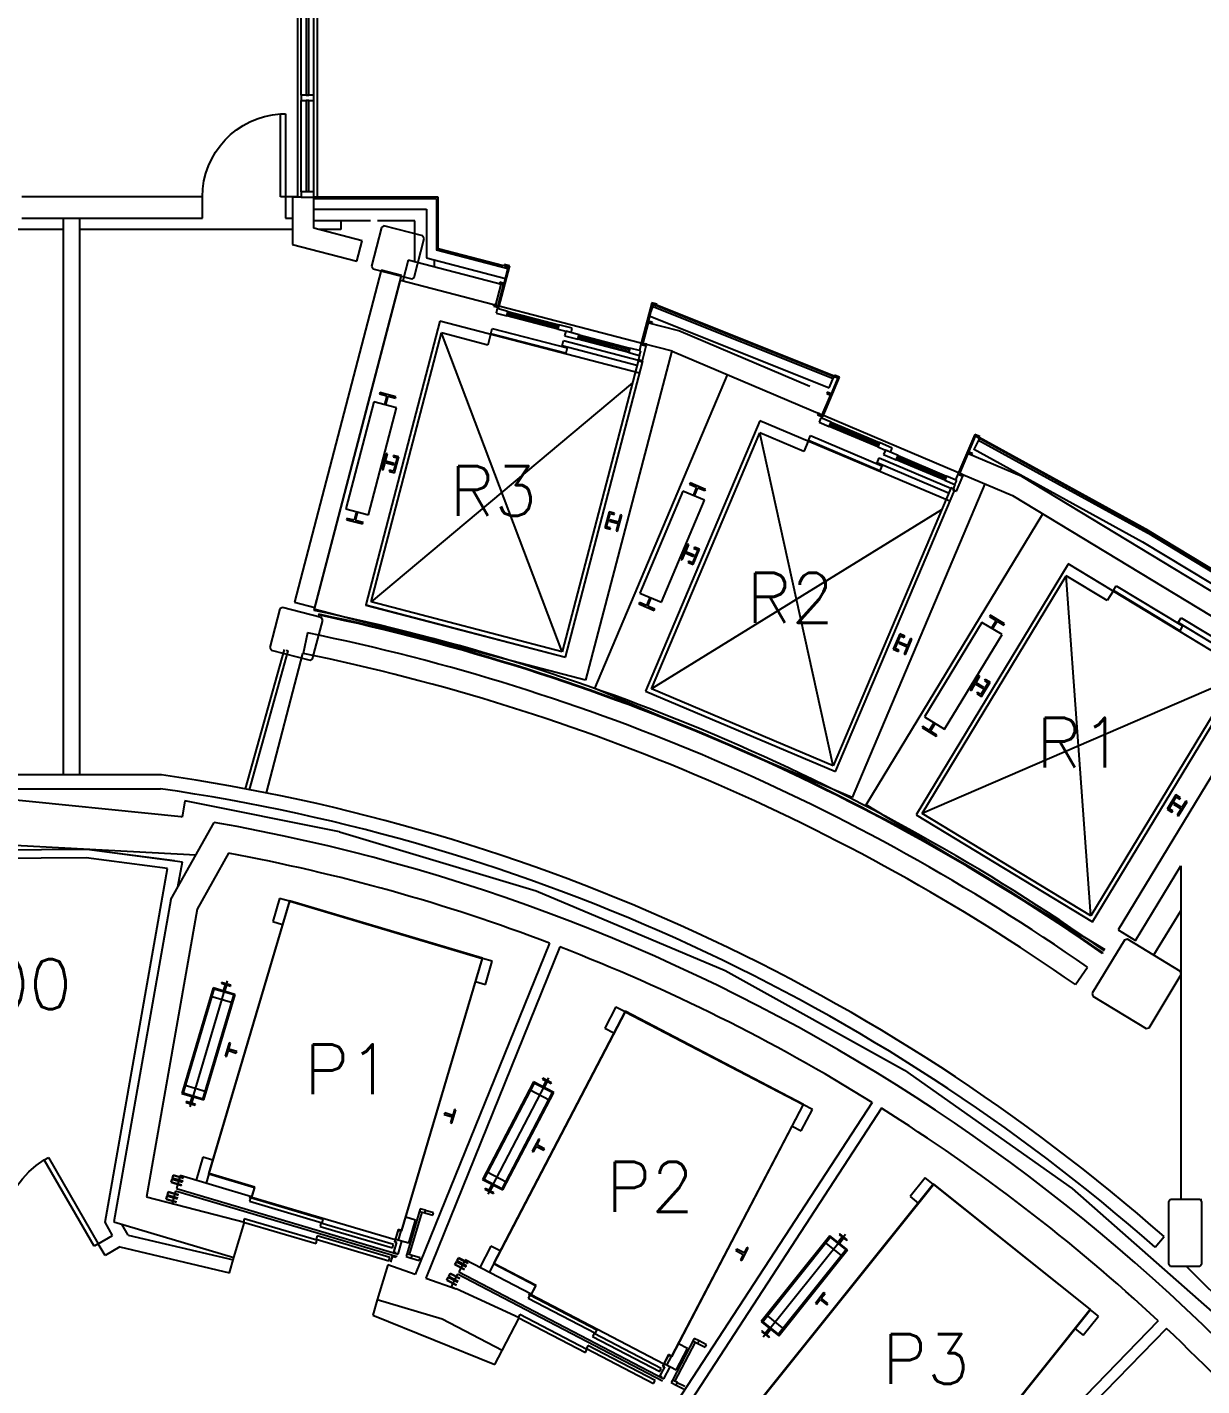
# Model space of a CAD drawing. Extents: x -2225 to 2382, y 4758 to 10467.
# Drawn here: x 787.1 to 1211.4, y 7115.1 to 7606 of the extents above; entities that cross this region are included whole.
import ezdxf

# ---------------------------------------------------------------- set-up
doc = ezdxf.new("R2010")
doc.units = 0
doc.header["$LTSCALE"] = 48
doc.header["$MEASUREMENT"] = 0
doc.layers.get('0').update_dxf_attribs({"linetype": 'CONTINUOUS'})
for name, color, linetype in [('ARDOOR', 7, 'CONTINUOUS'), ('ARROOMNO', 4, 'CONTINUOUS'), ('ARWALL', 7, 'CONTINUOUS'), ('COL', 14, 'CONTINUOUS'), ('EXDOOR', 8, 'CONTINUOUS'), ('EXWALL', 8, 'CONTINUOUS'), ('EXWINDOW', 8, 'CONTINUOUS')]:
    doc.layers.add(name, color=color, linetype=linetype)
doc.styles.add('ROMANS', font='romans.shx', dxfattribs={"height": 18})

# ---------------------------------------------------------------- blocks, each defined once
blk = doc.blocks.new('3-00-DR')
at = {"color": 0}
for p, q in [((0, 36), (0, 0)), ((1.75, 36), (0, 36)), ((1.75, 0), (1.75, 36)), ((0, 0), (1.75, 0))]:
    blk.add_line(p, q, dxfattribs=at)
blk.add_arc((-0.08, -0.03), 36.08, 0.049, 87.097, dxfattribs=at)
blk = doc.blocks.new('2-06-DR')
at = {"color": 0}
for p, q in [((0, 30), (0, 0)), ((1.75, 30), (0, 30)), ((1.75, 0), (1.75, 30)), ((0, 0), (1.75, 0))]:
    blk.add_line(p, q, dxfattribs=at)
blk.add_arc((-0.09, -0.04), 30.09, 0.0709, 86.4875, dxfattribs=at)

msp = doc.modelspace()

# ---------------------------------------------------------------- linework, layer by layer
at = {"layer": 'ARWALL'}
for p, q in [((685.49, 7307.82), (808.58, 7309.03)), ((808.39, 7305.9), (685.49, 7304.7)), ((837.78, 7302.01), (808.39, 7305.9)), ((808.58, 7309.03), (843.16, 7304.45)), ((815.23, 7174.14), (837.78, 7302.01)), ((841.55, 7295.36), (843.16, 7304.45)), ((817.96, 7169.41), (815.23, 7174.14)), ((823.52, 7169.54), (821.26, 7173.44)), ((812.77, 7166.41), (817.96, 7169.41)), ((823.52, 7169.54), (861.62, 7160.6)), ((815.2, 7162.19), (812.77, 7166.41)), ((820.49, 7165.24), (815.2, 7162.19)), ((820.49, 7165.24), (860.13, 7155.93)), ((860.13, 7155.93), (861.76, 7161.44)), ((913.54, 7146.1), (911.9, 7140.59)), ((911.9, 7140.59), (955.97, 7122.74)), ((955.97, 7122.74), (958.63, 7127.84))]:
    msp.add_line(p, q, dxfattribs=at)
at = {"layer": 'COL', "ltscale": 0.01}
for p, q in [((915.06, 7533.66), (911.41, 7519.63)), ((915.97, 7534.2), (915.06, 7533.66)), ((930, 7530.55), (915.97, 7534.2)), ((926.89, 7515.6), (930.54, 7529.64)), ((930.54, 7529.64), (930, 7530.55)), ((911.41, 7519.63), (911.95, 7518.71)), ((911.95, 7518.71), (925.98, 7515.07)), ((925.98, 7515.07), (926.89, 7515.6)), ((878.37, 7395.82), (874.71, 7381.79)), ((879.29, 7396.36), (878.37, 7395.82)), ((893.32, 7392.7), (879.29, 7396.36)), ((890.19, 7377.75), (893.85, 7391.78)), ((893.85, 7391.78), (893.32, 7392.7)), ((874.71, 7381.79), (875.25, 7380.88)), ((875.25, 7380.88), (889.28, 7377.22)), ((889.28, 7377.22), (890.19, 7377.75)), ((1183.46, 7276.15), (1171.79, 7256.91)), ((1184.49, 7276.4), (1183.46, 7276.15)), ((1203.73, 7264.73), (1184.49, 7276.4)), ((1192.31, 7244.46), (1203.98, 7263.7)), ((1203.98, 7263.7), (1203.73, 7264.73)), ((1171.79, 7256.91), (1172.04, 7255.88)), ((1172.04, 7255.88), (1191.28, 7244.21)), ((1191.28, 7244.21), (1192.31, 7244.46)), ((1200.13, 7182.35), (1199.38, 7181.6)), ((1199.38, 7181.6), (1199.38, 7159.1)), ((1210.63, 7182.35), (1200.13, 7182.35)), ((1211.38, 7181.6), (1210.63, 7182.35)), ((1211.38, 7159.1), (1211.38, 7181.6)), ((1199.38, 7159.1), (1200.13, 7158.35)), ((1200.13, 7158.35), (1210.63, 7158.35)), ((1210.63, 7158.35), (1211.38, 7159.1))]:
    msp.add_line(p, q, dxfattribs=at)
at = {"layer": 'EXDOOR', "ltscale": 0.01}
for p, q in [((957.51, 7504.71), (961.45, 7519.79)), ((960.84, 7519.44), (959.11, 7512.81)), ((959.51, 7520.3), (959.36, 7519.7)), ((959.36, 7519.7), (959.84, 7519.57)), ((961.45, 7519.79), (959.51, 7520.3)), ((959.84, 7519.57), (959.87, 7519.69)), ((959.87, 7519.69), (960.84, 7519.44)), ((957.81, 7513.8), (957.69, 7513.31)), ((957.69, 7513.31), (959.14, 7512.93)), ((959.27, 7513.42), (957.81, 7513.8)), ((955.7, 7505.69), (955.57, 7505.21)), ((955.57, 7505.21), (957.51, 7504.71)), ((955.73, 7505.81), (955.7, 7505.69)), ((956.21, 7505.69), (955.73, 7505.81)), ((956.18, 7505.57), (956.21, 7505.69)), ((957.15, 7505.32), (956.18, 7505.57)), ((956.88, 7504.29), (956.46, 7502.67)), ((956.46, 7502.67), (960.33, 7501.66)), ((960.75, 7503.28), (956.88, 7504.29)), ((957.18, 7505.44), (957.15, 7505.32)), ((960.33, 7501.66), (960.75, 7503.28)), ((978.72, 7496.86), (960.33, 7501.66)), ((960.57, 7502.59), (960.45, 7502.11)), ((960.45, 7502.11), (978.83, 7497.31)), ((978.96, 7497.79), (960.57, 7502.59)), ((960.75, 7503.28), (979.14, 7498.48)), ((1012.73, 7506.4), (1008.79, 7491.31)), ((1011.35, 7499.16), (1013.08, 7505.79)), ((1014.66, 7505.89), (1012.73, 7506.4)), ((1013.08, 7505.79), (1014.05, 7505.54)), ((1014.05, 7505.54), (1014.02, 7505.41)), ((1014.02, 7505.41), (1014.5, 7505.29)), ((1014.5, 7505.29), (1014.66, 7505.89)), ((979.14, 7498.48), (978.72, 7496.86)), ((978.72, 7496.86), (981.61, 7496.1)), ((978.83, 7497.31), (978.96, 7497.79)), ((983.96, 7497.22), (979.14, 7498.48)), ((983.53, 7495.6), (983.96, 7497.22)), ((1011.39, 7499.28), (1012.84, 7498.91)), ((1012.96, 7499.39), (1011.51, 7499.77)), ((1012.84, 7498.91), (1012.96, 7499.39)), ((981.61, 7496.1), (981.19, 7494.48)), ((981.19, 7494.48), (986.03, 7493.22)), ((986.45, 7494.84), (981.61, 7496.1)), ((986.03, 7493.22), (986.45, 7494.84)), ((1004.41, 7488.42), (986.03, 7493.22)), ((986.27, 7494.15), (986.15, 7493.67)), ((986.15, 7493.67), (1004.53, 7488.86)), ((1004.66, 7489.35), (986.27, 7494.15)), ((986.45, 7494.84), (1004.83, 7490.04)), ((1009.4, 7491.67), (1009.43, 7491.79)), ((1004.83, 7490.04), (1004.41, 7488.42)), ((1004.41, 7488.42), (1008.28, 7487.41)), ((1004.53, 7488.86), (1004.66, 7489.35)), ((1008.71, 7489.03), (1004.83, 7490.04)), ((1008.28, 7487.41), (1007.78, 7485.47)), ((1008.79, 7491.31), (1008.22, 7489.15)), ((1008.28, 7487.41), (1008.71, 7489.03)), ((1008.79, 7491.31), (1010.72, 7490.8)), ((1009.23, 7485.09), (1010.72, 7490.8)), ((1010.36, 7491.41), (1009.4, 7491.67)), ((1010.39, 7491.53), (1010.36, 7491.41)), ((1010.88, 7491.41), (1010.39, 7491.53)), ((1010.85, 7491.29), (1010.72, 7490.8)), ((1010.85, 7491.29), (1010.88, 7491.41)), ((1007.78, 7485.47), (1009.23, 7485.09)), ((867.75, 7182.97), (867.4, 7181.77)), ((865.52, 7175.45), (865.17, 7174.25))]:
    msp.add_line(p, q, dxfattribs=at)
at = {"layer": 'EXDOOR'}
for p, q in [((1074.46, 7465.15), (1080.54, 7479.52)), ((1079.88, 7479.25), (1077.21, 7472.95)), ((1078.7, 7480.3), (1078.45, 7479.72)), ((1078.45, 7479.71), (1078.48, 7479.78)), ((1078.45, 7479.72), (1078.91, 7479.52)), ((1078.56, 7480), (1078.48, 7479.78)), ((1080.54, 7479.52), (1078.7, 7480.3)), ((1078.91, 7479.52), (1078.96, 7479.64)), ((1078.96, 7479.64), (1079.88, 7479.25)), ((1074.24, 7465.92), (1077.21, 7472.95)), ((1076.08, 7474.11), (1075.88, 7473.64)), ((1075.88, 7473.64), (1077.26, 7473.06)), ((1077.46, 7473.52), (1076.08, 7474.11)), ((1072.81, 7466.39), (1072.62, 7465.93)), ((1072.62, 7465.93), (1074.46, 7465.15)), ((1072.86, 7466.51), (1072.81, 7466.39)), ((1073.32, 7466.31), (1072.86, 7466.51)), ((1073.78, 7464.84), (1073.13, 7463.29)), ((1073.13, 7463.29), (1076.81, 7461.74)), ((1073.27, 7466.2), (1073.32, 7466.31)), ((1074.19, 7465.81), (1073.27, 7466.2)), ((1077.47, 7463.28), (1073.78, 7464.84)), ((1074.24, 7465.92), (1074.19, 7465.81)), ((1076.81, 7461.74), (1077.47, 7463.28)), ((1077.19, 7462.62), (1076.99, 7462.16)), ((1094.69, 7455.21), (1077.19, 7462.62)), ((1077.47, 7463.28), (1094.97, 7455.87)), ((1094.31, 7454.33), (1076.81, 7461.74)), ((1076.99, 7462.16), (1094.49, 7454.75)), ((1129.35, 7458.86), (1123.27, 7444.5)), ((1123.92, 7444.76), (1129.61, 7458.2)), ((1131.19, 7458.08), (1129.35, 7458.86)), ((1129.61, 7458.2), (1130.53, 7457.81)), ((1130.53, 7457.81), (1130.48, 7457.7)), ((1130.48, 7457.7), (1130.94, 7457.5)), ((1130.94, 7457.5), (1131.19, 7458.08)), ((1131.06, 7457.52), (1131.03, 7457.46)), ((1131.06, 7457.52), (1131.18, 7457.73)), ((1094.97, 7455.87), (1094.31, 7454.33)), ((1094.31, 7454.33), (1097.07, 7453.16)), ((1094.49, 7454.75), (1094.69, 7455.21)), ((1099.55, 7453.93), (1094.97, 7455.87)), ((1097.07, 7453.16), (1096.42, 7451.62)), ((1101.68, 7451.21), (1097.07, 7453.16)), ((1098.9, 7452.39), (1099.55, 7453.93)), ((1128.57, 7451.89), (1127.19, 7452.47)), ((1096.42, 7451.62), (1101.03, 7449.67)), ((1101.03, 7449.67), (1101.68, 7451.21)), ((1118.52, 7442.27), (1101.03, 7449.67)), ((1101.4, 7450.56), (1101.21, 7450.1)), ((1101.21, 7450.1), (1118.7, 7442.69)), ((1118.9, 7443.15), (1101.4, 7450.56)), ((1101.68, 7451.21), (1119.17, 7443.81)), ((1126.99, 7452.01), (1128.37, 7451.43)), ((1128.37, 7451.43), (1128.57, 7451.89)), ((1119.17, 7443.81), (1118.52, 7442.27)), ((1118.7, 7442.69), (1118.9, 7443.15)), ((1122.86, 7442.25), (1119.17, 7443.81)), ((1123.27, 7444.5), (1122.4, 7442.44)), ((1122.81, 7438.28), (1125.11, 7443.72)), ((1123.27, 7444.5), (1125.11, 7443.72)), ((1124.84, 7444.37), (1123.92, 7444.76)), ((1123.97, 7444.87), (1124.89, 7444.48)), ((1124.89, 7444.48), (1124.84, 7444.37)), ((1125.35, 7444.29), (1124.89, 7444.48)), ((1125.3, 7444.18), (1125.11, 7443.72)), ((1125.3, 7444.18), (1125.35, 7444.29)), ((1118.52, 7442.27), (1122.21, 7440.71)), ((1122.21, 7440.71), (1121.43, 7438.86)), ((1121.43, 7438.86), (1122.81, 7438.28)), ((1122.21, 7440.71), (1122.86, 7442.25)), ((894, 7175.19), (867.75, 7182.97)), ((867.4, 7181.77), (893.64, 7173.99)), ((865.17, 7174.25), (891.41, 7166.47)), ((891.77, 7167.67), (865.52, 7175.45)), ((893.21, 7173.86), (892.86, 7172.66)), ((892.86, 7172.66), (919.1, 7164.88)), ((919.46, 7166.08), (893.21, 7173.86)), ((893.64, 7173.99), (894, 7175.19)), ((891.84, 7169.22), (891.48, 7168.02)), ((891.48, 7168.02), (917.73, 7160.24)), ((918.08, 7161.44), (891.84, 7169.22)), ((891.41, 7166.47), (891.77, 7167.67)), ((917.73, 7160.24), (918.08, 7161.44)), ((968.64, 7147.81), (968.07, 7146.71)), ((968.07, 7146.71), (992.33, 7134.03)), ((992.91, 7135.14), (968.64, 7147.81)), ((965.02, 7140.86), (964.44, 7139.76)), ((964.44, 7139.76), (988.7, 7127.09)), ((989.28, 7128.19), (965.02, 7140.86)), ((991.88, 7133.98), (991.3, 7132.88)), ((1016.14, 7121.31), (991.88, 7133.98)), ((992.33, 7134.03), (992.91, 7135.14)), ((989.64, 7129.69), (989.06, 7128.59)), ((989.06, 7128.59), (1013.32, 7115.92)), ((1013.9, 7117.02), (989.64, 7129.69)), ((991.3, 7132.88), (1015.57, 7120.21)), ((988.7, 7127.09), (989.28, 7128.19)), ((1015.57, 7120.21), (1016.14, 7121.31)), ((1013.32, 7115.92), (1013.9, 7117.02))]:
    msp.add_line(p, q, dxfattribs=at)
at = {"layer": 'EXWALL', "ltscale": 0.01}
for p, q in [((884.88, 7544.67), (884.88, 7616.55)), ((891.88, 7616.55), (891.88, 7544.67)), ((850.38, 7544.67), (785.19, 7544.67)), ((850.38, 7537.04), (850.38, 7544.67)), ((884.81, 7544.67), (880.38, 7544.67)), ((880.38, 7544.67), (880.38, 7537.04)), ((882.95, 7544.54), (882.95, 7527.49)), ((886.07, 7544.54), (882.95, 7544.54)), ((883, 7537.04), (883, 7544.67)), ((890.57, 7533.38), (890.57, 7544.54)), ((935.56, 7544.54), (890.57, 7544.54)), ((934.94, 7543.92), (890.57, 7543.92)), ((934.94, 7543.92), (934.94, 7525.4)), ((935.56, 7525.88), (935.56, 7544.54)), ((785.19, 7537.04), (850.38, 7537.04)), ((800.13, 7537.04), (800.13, 7335.81)), ((806.13, 7335.81), (806.13, 7537.04)), ((880.38, 7537.04), (883, 7537.04)), ((890.57, 7540.29), (931.31, 7540.29)), ((911.07, 7536.04), (890.57, 7536.04)), ((900.38, 7536.04), (900.38, 7532.92)), ((927.06, 7536.04), (913.63, 7536.04)), ((927.06, 7521.15), (927.06, 7536.04)), ((931.31, 7540.29), (931.31, 7522.6)), ((800.13, 7532.92), (744.48, 7532.92)), ((882.95, 7532.92), (806.13, 7532.92)), ((908.05, 7528.84), (890.57, 7533.38)), ((900.38, 7532.92), (892.36, 7532.92)), ((882.95, 7527.49), (906.14, 7521.46)), ((906.14, 7521.46), (908.05, 7528.84)), ((924.76, 7521.75), (922.83, 7514.38)), ((958.86, 7512.84), (924.76, 7521.75)), ((931.31, 7522.6), (959.81, 7515.15)), ((934.06, 7521.88), (934.06, 7519.32)), ((960.73, 7518.66), (934.94, 7525.4)), ((959.11, 7519.73), (935.56, 7525.88)), ((914.89, 7518.16), (883.61, 7398.28)), ((922.27, 7516.24), (914.89, 7518.16)), ((961.13, 7519.23), (959.84, 7519.57)), ((960.05, 7515.12), (961.13, 7519.23)), ((961.13, 7519.23), (961.15, 7519.3)), ((890.72, 7395.21), (921.88, 7514.62)), ((890.98, 7396.36), (922.27, 7516.24)), ((921.88, 7514.62), (1008.7, 7491.94)), ((956.33, 7505.66), (958.26, 7513.03)), ((957.18, 7505.44), (959.11, 7512.81)), ((1011.5, 7501.84), (1076.81, 7475.72)), ((1013.35, 7505.83), (1011.75, 7501.81)), ((1078.32, 7480.03), (1012.7, 7506.28)), ((1012.85, 7505.21), (1077.97, 7479.16)), ((1078.2, 7479.74), (1013.08, 7505.79)), ((1078.23, 7479.81), (1013.11, 7505.86)), ((936.19, 7499.78), (909.4, 7397.21)), ((1008.28, 7480.96), (936.2, 7499.79)), ((954.55, 7495.24), (955.05, 7497.17)), ((955.05, 7497.17), (982.14, 7490.1)), ((1011.35, 7499.16), (1009.43, 7491.79)), ((1022.49, 7496.22), (1011.11, 7499.2)), ((911.34, 7398.35), (936.72, 7495.5)), ((980.34, 7380.33), (936.72, 7495.5)), ((953.47, 7491.13), (936.72, 7495.5)), ((954.48, 7495), (953.47, 7491.13)), ((981.64, 7488.16), (954.55, 7495.24)), ((980.27, 7490.84), (980.78, 7492.78)), ((980.78, 7492.78), (1007.87, 7485.7)), ((1008.94, 7491.91), (1009.43, 7491.79)), ((1009.18, 7491.82), (1020.02, 7488.99)), ((1069.81, 7476.19), (1022.49, 7496.22)), ((1007.36, 7483.77), (980.27, 7490.84)), ((982.14, 7490.1), (981.64, 7488.16)), ((1019.89, 7489.02), (988.8, 7370.02)), ((1020.02, 7488.98), (1074.25, 7465.94)), ((1007.88, 7485.76), (980.34, 7380.33)), ((981.48, 7378.38), (1009.42, 7485.36)), ((1009.42, 7485.36), (1007.88, 7485.76)), ((1005.72, 7477.48), (911.34, 7398.35)), ((992.08, 7367.07), (1040.02, 7480.33)), ((1076.81, 7475.72), (1078.45, 7479.71)), ((914.46, 7473.97), (914.34, 7473.49)), ((914.34, 7473.49), (917, 7472.8)), ((920.27, 7472.46), (914.46, 7473.97)), ((917, 7472.8), (916.18, 7469.65)), ((916.66, 7469.52), (917.48, 7472.67)), ((917.48, 7472.67), (920.14, 7471.97)), ((920.14, 7471.97), (920.27, 7472.46)), ((912.31, 7470.66), (902.2, 7431.96)), ((910.42, 7429.81), (920.53, 7468.51)), ((920.53, 7468.51), (912.31, 7470.66)), ((1051.78, 7463.72), (1010.46, 7366.1)), ((1120.39, 7434.7), (1051.78, 7463.74)), ((1074.73, 7465.8), (1123.51, 7445.07)), ((1012.55, 7366.95), (1051.69, 7459.42)), ((1078.22, 7339.15), (1051.69, 7459.42)), ((1067.63, 7452.67), (1051.69, 7459.42)), ((1069.29, 7456.59), (1070.06, 7458.43)), ((1070.06, 7458.43), (1095.85, 7447.51)), ((1131.03, 7457.46), (1129.17, 7453.63)), ((1192.04, 7423.77), (1130.78, 7457.49)), ((1192.08, 7423.83), (1130.82, 7457.55)), ((1192.2, 7424.04), (1130.94, 7457.76)), ((1069.19, 7456.36), (1067.63, 7452.67)), ((1095.07, 7445.67), (1069.29, 7456.59)), ((1128.93, 7453.66), (1189.91, 7420.09)), ((1130.51, 7456.92), (1191.73, 7423.23)), ((916.72, 7451.94), (915.2, 7446.13)), ((915.69, 7446.01), (916.38, 7448.67)), ((916.38, 7448.67), (919.52, 7447.85)), ((916.51, 7449.15), (917.2, 7451.81)), ((919.65, 7448.33), (916.51, 7449.15)), ((917.2, 7451.81), (916.72, 7451.94)), ((919.38, 7451.24), (919.25, 7450.76)), ((919.25, 7450.76), (920.7, 7450.38)), ((921.31, 7450.74), (919.38, 7451.24)), ((920.7, 7450.38), (919.44, 7445.54)), ((919.52, 7447.85), (919.65, 7448.33)), ((919.8, 7444.93), (921.31, 7450.74)), ((1094.11, 7448.52), (1094.89, 7450.37)), ((1119.89, 7437.61), (1094.11, 7448.52)), ((1094.89, 7450.37), (1120.67, 7439.45)), ((1146.42, 7443.58), (1126.7, 7451.93)), ((915.2, 7446.13), (915.69, 7446.01)), ((917.99, 7445.92), (917.86, 7445.44)), ((917.86, 7445.44), (919.8, 7444.93)), ((919.44, 7445.54), (917.99, 7445.92)), ((1095.85, 7447.51), (1095.07, 7445.67)), ((1125.1, 7444.32), (1142.98, 7436.72)), ((1247.89, 7382.03), (1146.42, 7443.58)), ((1023.94, 7438.36), (1008.35, 7401.53)), ((1031.77, 7435.05), (1023.94, 7438.36)), ((1026.55, 7441.33), (1026.36, 7440.87)), ((1026.36, 7440.87), (1028.89, 7439.8)), ((1032.08, 7438.99), (1026.55, 7441.33)), ((1028.89, 7439.8), (1027.62, 7436.8)), ((1028.08, 7436.61), (1029.35, 7439.6)), ((1029.35, 7439.6), (1031.88, 7438.53)), ((1031.88, 7438.53), (1032.08, 7438.99)), ((1120.67, 7439.45), (1078.22, 7339.15)), ((1079.06, 7337.05), (1122.16, 7438.88)), ((1133.04, 7440.97), (1085.09, 7327.7)), ((1120.67, 7439.45), (1120.69, 7439.5)), ((1122.16, 7438.88), (1120.69, 7439.5)), ((1016.18, 7398.21), (1031.77, 7435.05)), ((1142.98, 7436.72), (1240.44, 7377.63)), ((902.2, 7431.96), (910.42, 7429.81)), ((902.58, 7428.5), (902.46, 7428.02)), ((902.46, 7428.02), (908.26, 7426.5)), ((905.25, 7427.81), (902.58, 7428.5)), ((906.07, 7430.95), (905.25, 7427.81)), ((905.73, 7427.68), (906.55, 7430.82)), ((997.26, 7430.9), (995.75, 7425.09)), ((996.36, 7425.45), (997.62, 7430.29)), ((999.2, 7430.39), (997.26, 7430.9)), ((997.54, 7427.98), (997.41, 7427.5)), ((1000.68, 7427.16), (997.54, 7427.98)), ((997.62, 7430.29), (999.07, 7429.91)), ((999.07, 7429.91), (999.2, 7430.39)), ((1000.34, 7423.89), (1001.86, 7429.7)), ((1001.38, 7429.82), (1000.68, 7427.16)), ((1001.86, 7429.7), (1001.38, 7429.82)), ((1117.36, 7431.62), (1012.55, 7366.95)), ((1090.12, 7324.96), (1153.91, 7430.12)), ((908.39, 7426.98), (905.73, 7427.68)), ((908.26, 7426.5), (908.39, 7426.98)), ((995.75, 7425.09), (997.68, 7424.59)), ((997.81, 7425.07), (996.36, 7425.45)), ((997.41, 7427.5), (1000.56, 7426.68)), ((997.68, 7424.59), (997.81, 7425.07)), ((1000.56, 7426.68), (999.86, 7424.02)), ((999.86, 7424.02), (1000.34, 7423.89)), ((1025.6, 7419.2), (1023.26, 7413.68)), ((1024.99, 7416.47), (1026.06, 7419.01)), ((1026.06, 7419.01), (1025.6, 7419.2)), ((1028.13, 7418.13), (1027.94, 7417.67)), ((1029.98, 7417.35), (1028.13, 7418.13)), ((1023.26, 7413.68), (1023.72, 7413.48)), ((1023.72, 7413.48), (1024.8, 7416.01)), ((1024.8, 7416.01), (1027.79, 7414.75)), ((1027.98, 7415.21), (1024.99, 7416.47)), ((1029.32, 7417.08), (1027.37, 7412.48)), ((1027.64, 7411.82), (1029.98, 7417.35)), ((1027.79, 7414.75), (1027.98, 7415.21)), ((1027.94, 7417.67), (1029.32, 7417.08)), ((1025.99, 7413.06), (1025.8, 7412.6)), ((1025.8, 7412.6), (1027.64, 7411.82)), ((1027.37, 7412.48), (1025.99, 7413.06)), ((1163.15, 7412.02), (1108.17, 7321.38)), ((1226.86, 7373.39), (1163.16, 7412.03)), ((1110.36, 7321.92), (1162.44, 7407.77)), ((1171.34, 7284.94), (1162.44, 7407.77)), ((1177.24, 7398.79), (1162.44, 7407.77)), ((1179.45, 7402.43), (1180.49, 7404.14)), ((1008.35, 7401.53), (1016.18, 7398.21)), ((1012.03, 7399.97), (1010.77, 7396.98)), ((1011.23, 7396.78), (1012.49, 7399.77)), ((1179.32, 7402.21), (1177.24, 7398.79)), ((1203.39, 7387.91), (1179.45, 7402.43)), ((883.61, 7398.28), (890.98, 7396.36)), ((988.8, 7370.02), (891.08, 7395.55)), ((892.41, 7393.85), (892.36, 7393.6)), ((909.4, 7397.21), (909.39, 7397.2)), ((909.39, 7397.2), (981.48, 7378.37)), ((909.4, 7397.21), (981.48, 7378.38)), ((980.34, 7380.33), (911.34, 7398.35)), ((1008.23, 7398.05), (1008.04, 7397.59)), ((1008.04, 7397.59), (1013.56, 7395.25)), ((1010.77, 7396.98), (1008.23, 7398.05)), ((1013.76, 7395.71), (1011.23, 7396.78)), ((1013.56, 7395.25), (1013.76, 7395.71)), ((1131.95, 7390.94), (1111.2, 7356.74)), ((1139.21, 7386.53), (1131.95, 7390.94)), ((1134.96, 7393.5), (1134.7, 7393.07)), ((1134.7, 7393.07), (1137.05, 7391.65)), ((1140.09, 7390.39), (1134.96, 7393.5)), ((1137.05, 7391.65), (1135.37, 7388.87)), ((1135.79, 7388.61), (1137.48, 7391.39)), ((1137.48, 7391.39), (1139.83, 7389.96)), ((1139.83, 7389.96), (1140.09, 7390.39)), ((888.32, 7387.15), (886.8, 7379.68)), ((1102.27, 7386.75), (1099.93, 7381.23)), ((1100.58, 7381.49), (1102.53, 7386.1)), ((1102.12, 7383.83), (1101.92, 7383.37)), ((1105.11, 7382.56), (1102.12, 7383.83)), ((1104.11, 7385.97), (1102.27, 7386.75)), ((1102.53, 7386.1), (1103.91, 7385.51)), ((1103.91, 7385.51), (1104.11, 7385.97)), ((1104.3, 7379.37), (1106.64, 7384.9)), ((1106.18, 7385.09), (1105.11, 7382.56)), ((1106.64, 7384.9), (1106.18, 7385.09)), ((1118.47, 7352.34), (1139.21, 7386.53)), ((879.85, 7381.09), (865.86, 7330.74)), ((867.35, 7330.47), (881.3, 7380.7)), ((873.52, 7329.29), (886.67, 7379.7)), ((880.58, 7380.9), (881.3, 7380.7)), ((886.67, 7379.7), (886.8, 7379.68)), ((1099.93, 7381.23), (1101.77, 7380.45)), ((1101.97, 7380.91), (1100.58, 7381.49)), ((1101.77, 7380.45), (1101.97, 7380.91)), ((1101.92, 7383.37), (1104.91, 7382.1)), ((1104.91, 7382.1), (1103.84, 7379.57)), ((1103.84, 7379.57), (1104.3, 7379.37)), ((981.48, 7378.37), (981.48, 7378.38)), ((1171.87, 7282.75), (1229.21, 7377.28)), ((1223.41, 7370.79), (1110.36, 7321.92)), ((1130.83, 7371.74), (1127.71, 7366.61)), ((1129.83, 7369.13), (1131.25, 7371.48)), ((1132.61, 7367.44), (1129.83, 7369.13)), ((1131.25, 7371.48), (1130.83, 7371.74)), ((1134.2, 7369.11), (1131.61, 7364.83)), ((1131.77, 7364.15), (1134.89, 7369.28)), ((1133.18, 7370.31), (1132.92, 7369.89)), ((1132.92, 7369.89), (1134.2, 7369.11)), ((1134.89, 7369.28), (1133.18, 7370.31)), ((1085.09, 7327.7), (992.08, 7367.07)), ((1010.46, 7366.1), (1010.45, 7366.09)), ((1010.45, 7366.09), (1079.06, 7337.05)), ((1010.46, 7366.1), (1079.07, 7337.07)), ((1078.22, 7339.15), (1012.55, 7366.95)), ((1127.71, 7366.61), (1128.14, 7366.35)), ((1128.14, 7366.35), (1129.57, 7368.7)), ((1129.57, 7368.7), (1132.35, 7367.02)), ((1130.32, 7365.61), (1130.06, 7365.18)), ((1130.06, 7365.18), (1131.77, 7364.15)), ((1131.61, 7364.83), (1130.32, 7365.61)), ((1132.35, 7367.02), (1132.61, 7367.44)), ((1221.87, 7368.25), (1171.34, 7284.94)), ((1111.2, 7356.74), (1118.47, 7352.34)), ((1114.62, 7354.67), (1112.94, 7351.89)), ((1113.36, 7351.63), (1115.05, 7354.41)), ((1110.58, 7353.32), (1110.33, 7352.89)), ((1110.33, 7352.89), (1115.46, 7349.78)), ((1112.94, 7351.89), (1110.58, 7353.32)), ((1115.71, 7350.2), (1113.36, 7351.63)), ((1115.46, 7349.78), (1115.71, 7350.2)), ((835.55, 7335.81), (757.15, 7335.81)), ((757.15, 7330.81), (835.2, 7330.81)), ((1176.48, 7272.57), (1090.12, 7324.96)), ((1108.18, 7321.39), (1171.87, 7282.75)), ((1171.34, 7284.94), (1110.36, 7321.92)), ((838.96, 7290.74), (854.6, 7318.61)), ((1203.77, 7302.91), (1203.77, 7182.35)), ((838.96, 7290.74), (818.43, 7174.28)), ((848.51, 7287.33), (830.18, 7183.32)), ((881.85, 7290.27), (852.63, 7191.67)), ((852.77, 7191.74), (881.93, 7290.13)), ((1194.11, 7270.8), (1203.77, 7286.72)), ((1171.87, 7282.74), (1171.87, 7282.75)), ((1175.55, 7271.3), (1175.69, 7271.5)), ((1165.76, 7260.06), (1170.12, 7266.32)), ((859.31, 7261.4), (845.81, 7215.85)), ((844.46, 7217.44), (847.81, 7216.45)), ((847.9, 7216.75), (846.52, 7217.15)), ((847.81, 7216.45), (847.9, 7216.75)), ((850.55, 7197.7), (848.07, 7189.32)), ((854.1, 7196.65), (850.55, 7197.7)), ((839.4, 7189.8), (839.04, 7188.61)), ((839.04, 7188.61), (842.82, 7187.49)), ((839.09, 7188.63), (839.43, 7189.76)), ((842.83, 7187.52), (839.09, 7188.63)), ((843.17, 7188.69), (839.4, 7189.8)), ((839.43, 7189.76), (843.16, 7188.65)), ((839.83, 7191.24), (839.47, 7190.04)), ((839.47, 7190.04), (843.25, 7188.93)), ((839.52, 7190.07), (839.85, 7191.19)), ((843.26, 7188.96), (839.52, 7190.07)), ((843.6, 7190.12), (839.83, 7191.24)), ((839.85, 7191.19), (843.59, 7190.09)), ((842.36, 7191.01), (840.99, 7186.37)), ((868.14, 7183.37), (842.36, 7191.01)), ((842.82, 7187.49), (842.83, 7187.52)), ((843.16, 7188.65), (843.17, 7188.69)), ((843.25, 7188.93), (843.26, 7188.96)), ((843.59, 7190.09), (843.6, 7190.12)), ((852.74, 7191.63), (851.73, 7188.24)), ((852.63, 7191.67), (852.74, 7191.63)), ((852.74, 7191.63), (852.77, 7191.74)), ((852.74, 7191.63), (869.14, 7186.77)), ((869.29, 7186.85), (852.77, 7191.74)), ((1171.2, 7142.61), (1114.41, 7188.02)), ((1114.43, 7187.86), (1171.03, 7142.59)), ((830.18, 7183.32), (865.53, 7174.15)), ((837.6, 7183.73), (837.24, 7182.53)), ((837.24, 7182.53), (841.02, 7181.41)), ((837.29, 7182.55), (837.62, 7183.68)), ((841.03, 7181.45), (837.29, 7182.55)), ((841.37, 7182.61), (837.6, 7183.73)), ((837.62, 7183.68), (841.36, 7182.57)), ((838.02, 7185.16), (837.67, 7183.97)), ((837.67, 7183.97), (841.44, 7182.85)), ((837.72, 7183.99), (838.05, 7185.11)), ((841.45, 7182.88), (837.72, 7183.99)), ((841.8, 7184.05), (838.02, 7185.16)), ((838.05, 7185.11), (841.79, 7184.01)), ((840.71, 7185.41), (839.28, 7180.62)), ((867.35, 7183.29), (867.32, 7183.18)), ((867.32, 7183.18), (868.13, 7182.94)), ((868.05, 7183.08), (867.35, 7183.29)), ((869.14, 7186.77), (868.05, 7183.08)), ((868.13, 7182.94), (869.29, 7186.85)), ((1164.54, 7186.34), (1220.16, 7137.34)), ((1210.63, 7182.35), (1211.39, 7182.35)), ((818.43, 7174.28), (861.76, 7161.44)), ((1194.48, 7165.21), (1197.79, 7168.97)), ((1205.79, 7158.35), (1245.42, 7118.72)), ((1171.03, 7142.59), (1106.95, 7062.45)), ((1106.97, 7062.29), (1171.2, 7142.61)), ((1168.56, 7133.38), (1174.02, 7140.21)), ((1174.02, 7140.21), (1171.13, 7142.52)), ((1198.57, 7135.81), (1108.61, 7043.25)), ((1165.67, 7135.69), (1168.56, 7133.38))]:
    msp.add_line(p, q, dxfattribs=at)
at = {"layer": 'EXWALL'}
for p, q in [((1246.27, 7390.14), (1191.73, 7423.23)), ((1192.2, 7424.04), (1192.04, 7423.77)), ((1246.06, 7391), (1192.04, 7423.77)), ((1192.2, 7424.04), (1245.96, 7391.43)), ((1189.91, 7420.09), (1245.14, 7386.59)), ((1180.49, 7404.14), (1204.42, 7389.62)), ((1202.84, 7390.87), (1203.88, 7392.58)), ((1226.78, 7376.35), (1202.84, 7390.87)), ((1204.42, 7389.62), (1203.39, 7387.91)), ((1203.88, 7392.58), (1227.82, 7378.06)), ((1240.44, 7377.63), (1181.12, 7279.84)), ((842.74, 7320.64), (769.31, 7328.12)), ((844.06, 7326.44), (843.03, 7320.6)), ((844.04, 7326.45), (844.06, 7326.44)), ((899.85, 7315.29), (844.04, 7326.45)), ((1202, 7328.56), (1198.89, 7323.43)), ((1199.58, 7323.6), (1202.17, 7327.88)), ((1201.43, 7325.69), (1201.17, 7325.27)), ((1201.17, 7325.27), (1203.95, 7323.58)), ((1204.21, 7324.01), (1201.43, 7325.69)), ((1203.71, 7327.53), (1202, 7328.56)), ((1202.17, 7327.88), (1203.45, 7327.1)), ((1202.95, 7320.97), (1206.06, 7326.1)), ((1203.45, 7327.1), (1203.71, 7327.53)), ((1205.64, 7326.36), (1204.21, 7324.01)), ((1206.06, 7326.1), (1205.64, 7326.36)), ((843.03, 7320.6), (842.74, 7320.64)), ((1198.89, 7323.43), (1200.6, 7322.4)), ((1200.86, 7322.82), (1199.58, 7323.6)), ((1200.6, 7322.4), (1200.86, 7322.82)), ((1203.95, 7323.58), (1202.53, 7321.23)), ((1202.53, 7321.23), (1202.95, 7320.97)), ((899.95, 7315.29), (970.93, 7293.93)), ((735.75, 7312.89), (848.05, 7306.93)), ((808.58, 7309.03), (840.26, 7304.84)), ((859.84, 7307.51), (848.51, 7287.33)), ((1187.44, 7276), (1203.77, 7302.91)), ((878.27, 7291.21), (875.78, 7282.83)), ((881.81, 7290.16), (878.27, 7291.21)), ((970.93, 7293.93), (1039.2, 7265.08)), ((951.57, 7269.61), (881.85, 7290.27)), ((881.93, 7290.13), (951.42, 7269.53)), ((875.78, 7282.83), (879.33, 7281.78)), ((1181.12, 7279.84), (1187.44, 7276)), ((975.75, 7275.06), (927.26, 7155.31)), ((979.48, 7273.63), (931.04, 7153.99)), ((951.42, 7269.53), (922.26, 7171.15)), ((922.34, 7171), (951.57, 7269.61)), ((955.08, 7268.45), (951.53, 7269.5)), ((952.6, 7260.07), (955.08, 7268.45)), ((949.05, 7261.12), (952.6, 7260.07)), ((1039.2, 7265.08), (1103.99, 7229.08)), ((854.23, 7258.85), (842.95, 7220.75)), ((854.24, 7258.84), (842.95, 7220.75)), ((843.43, 7220.61), (854.72, 7258.7)), ((861.69, 7256.64), (850.4, 7218.54)), ((850.88, 7218.4), (862.17, 7256.49)), ((850.88, 7218.4), (862.17, 7256.49)), ((862.08, 7256.2), (854.15, 7258.55)), ((861.69, 7256.64), (854.24, 7258.84)), ((857.31, 7260.8), (857.22, 7260.5)), ((857.22, 7260.5), (858.6, 7260.09)), ((860.66, 7259.81), (857.31, 7260.8)), ((858.6, 7260.09), (857.99, 7258.06)), ((857.99, 7258.06), (858.59, 7257.88)), ((858.59, 7257.88), (859.19, 7259.92)), ((859.19, 7259.92), (860.57, 7259.51)), ((860.57, 7259.51), (860.66, 7259.81)), ((862.17, 7256.49), (861.69, 7256.64)), ((853.37, 7255.91), (861.3, 7253.56)), ((999.75, 7252.03), (995.7, 7244.28)), ((999.75, 7252.03), (1003.03, 7250.31)), ((1003.13, 7250.26), (953.93, 7156.06)), ((1003.08, 7250.42), (955.47, 7159.26)), ((1067.54, 7216.75), (1003.08, 7250.42)), ((1003.13, 7250.26), (1067.38, 7216.7)), ((995.7, 7244.28), (998.98, 7242.56)), ((860.07, 7239.01), (858.65, 7234.21)), ((859.92, 7236.77), (860.55, 7238.86)), ((862.8, 7235.91), (859.92, 7236.77)), ((860.55, 7238.86), (860.07, 7239.01)), ((858.65, 7234.21), (859.12, 7234.07)), ((859.12, 7234.07), (859.75, 7236.17)), ((859.75, 7236.17), (862.62, 7235.31)), ((862.62, 7235.31), (862.8, 7235.91)), ((1103.99, 7229.08), (1164.54, 7186.34)), ((851.75, 7221.34), (843.82, 7223.69)), ((969.95, 7224.88), (951.55, 7189.66)), ((969.95, 7224.87), (951.56, 7189.66)), ((952, 7189.43), (970.4, 7224.64)), ((975.42, 7226.41), (953.42, 7184.3)), ((968.54, 7222.16), (975.87, 7218.33)), ((977.14, 7220.77), (969.81, 7224.6)), ((977.28, 7221.05), (969.95, 7224.87)), ((973.34, 7226.21), (973.19, 7225.93)), ((973.19, 7225.93), (974.47, 7225.26)), ((976.44, 7224.59), (973.34, 7226.21)), ((974.47, 7225.26), (973.48, 7223.38)), ((973.48, 7223.38), (974.04, 7223.09)), ((974.04, 7223.09), (975.02, 7224.97)), ((975.02, 7224.97), (976.3, 7224.31)), ((976.3, 7224.31), (976.44, 7224.59)), ((842.95, 7220.75), (850.88, 7218.4)), ((843.04, 7221.05), (850.97, 7218.7)), ((844.54, 7217.74), (844.46, 7217.44)), ((845.92, 7217.33), (844.54, 7217.74)), ((846.53, 7219.37), (845.92, 7217.33)), ((846.52, 7217.15), (847.13, 7219.19)), ((847.13, 7219.19), (846.53, 7219.37)), ((976.84, 7221.28), (958.45, 7186.06)), ((958.89, 7185.83), (977.28, 7221.05)), ((958.89, 7185.83), (977.29, 7221.04)), ((1092.31, 7217.46), (1021.74, 7109.25)), ((937.92, 7213.65), (937.74, 7213.05)), ((937.74, 7213.05), (940.62, 7212.2)), ((940.8, 7212.8), (937.92, 7213.65)), ((940.62, 7212.2), (940, 7210.1)), ((940.48, 7209.96), (941.9, 7214.76)), ((941.42, 7214.9), (940.8, 7212.8)), ((941.9, 7214.76), (941.42, 7214.9)), ((1067.38, 7216.7), (1019.87, 7125.75)), ((1019.92, 7125.59), (1067.54, 7216.75)), ((1095.71, 7215.34), (1025.19, 7107.22)), ((1066.72, 7207.19), (1070.76, 7214.94)), ((1070.76, 7214.94), (1067.48, 7216.65)), ((940, 7210.1), (940.48, 7209.96)), ((1063.44, 7208.9), (1066.72, 7207.19)), ((971.86, 7204.29), (969.55, 7199.85)), ((971.29, 7202.12), (972.31, 7204.05)), ((973.95, 7200.73), (971.29, 7202.12)), ((972.31, 7204.05), (971.86, 7204.29)), ((969.55, 7199.85), (969.99, 7199.62)), ((969.99, 7199.62), (971, 7201.56)), ((971, 7201.56), (973.66, 7200.17)), ((973.66, 7200.17), (973.95, 7200.73)), ((960.31, 7188.54), (952.98, 7192.37)), ((951.56, 7189.66), (952, 7189.43)), ((951.7, 7189.93), (959.03, 7186.1)), ((952, 7189.43), (958.89, 7185.83)), ((954.8, 7187.61), (953.82, 7185.73)), ((955.36, 7187.32), (954.8, 7187.61)), ((1114.41, 7188.02), (1050.18, 7107.7)), ((1050.34, 7107.72), (1114.43, 7187.86)), ((1111.44, 7190.24), (1105.98, 7183.42)), ((1114.33, 7187.93), (1111.44, 7190.24)), ((920.76, 7161.69), (840.71, 7185.41)), ((840.99, 7186.37), (921.05, 7162.65)), ((868.23, 7183.28), (920.01, 7167.94)), ((952.55, 7186.4), (952.4, 7186.12)), ((952.4, 7186.12), (955.5, 7184.5)), ((953.82, 7185.73), (952.55, 7186.4)), ((954.37, 7185.44), (955.36, 7187.32)), ((955.65, 7184.78), (954.37, 7185.44)), ((955.5, 7184.5), (955.65, 7184.78)), ((1105.98, 7183.42), (1108.88, 7181.11)), ((929.04, 7179.05), (923.92, 7161.79)), ((925.17, 7162.47), (929.71, 7177.81)), ((928.75, 7178.09), (930.67, 7177.52)), ((930.96, 7178.48), (929.04, 7179.05)), ((930.67, 7177.52), (930.96, 7178.48)), ((930.68, 7177.55), (933.56, 7176.7)), ((933.83, 7177.61), (930.95, 7178.46)), ((933.56, 7176.7), (933.83, 7177.61)), ((861.76, 7161.44), (865.53, 7174.15)), ((927.37, 7174.94), (923.82, 7175.99)), ((924.89, 7166.56), (927.37, 7174.94)), ((921.07, 7171.51), (919.74, 7167.03)), ((919.89, 7167.11), (921.15, 7171.36)), ((924.89, 7166.56), (920.14, 7167.96)), ((922.26, 7171.15), (921.07, 7171.51)), ((921.15, 7171.36), (922.34, 7171)), ((921.22, 7167.64), (922.23, 7171.04)), ((1076.99, 7169.32), (1052.17, 7138.29)), ((1076.99, 7169.32), (1052.18, 7138.29)), ((1052.57, 7137.98), (1077.38, 7169.01)), ((1082.65, 7169.77), (1052.98, 7132.67)), ((1083.26, 7163.91), (1076.8, 7169.08)), ((1083.45, 7164.15), (1076.99, 7169.32)), ((1081.5, 7168.83), (1080.17, 7167.17)), ((1080.57, 7169.97), (1080.37, 7169.73)), ((1080.37, 7169.73), (1081.5, 7168.83)), ((1083.3, 7167.79), (1080.57, 7169.97)), ((1080.66, 7166.78), (1081.98, 7168.44)), ((1081.98, 7168.44), (1083.11, 7167.54)), ((1083.11, 7167.54), (1083.3, 7167.79)), ((919.1, 7164.88), (919.46, 7166.08)), ((920.46, 7166.81), (919.39, 7163.22)), ((919.39, 7163.22), (920.2, 7162.98)), ((919.54, 7163.3), (920.6, 7166.89)), ((920.24, 7163.09), (919.54, 7163.3)), ((919.74, 7167.03), (920.46, 7166.81)), ((920.6, 7166.89), (919.89, 7167.11)), ((920.2, 7162.98), (920.24, 7163.09)), ((921.05, 7162.65), (922.42, 7167.29)), ((954.6, 7165.58), (950.55, 7157.83)), ((957.88, 7163.86), (954.6, 7165.58)), ((1043.4, 7164.46), (1043.11, 7163.9)), ((1043.11, 7163.9), (1045.77, 7162.51)), ((1046.06, 7163.07), (1043.4, 7164.46)), ((1045.2, 7160.34), (1047.52, 7164.77)), ((1047.07, 7165.01), (1046.06, 7163.07)), ((1047.52, 7164.77), (1047.07, 7165.01)), ((1083.06, 7164.47), (1058.25, 7133.44)), ((1058.64, 7133.12), (1083.45, 7164.15)), ((1058.64, 7133.12), (1083.45, 7164.15)), ((1075.08, 7166.93), (1081.54, 7161.76)), ((1080.17, 7167.17), (1080.66, 7166.78)), ((917.3, 7158.8), (913.54, 7146.1)), ((927.26, 7155.31), (917.3, 7158.8)), ((919.02, 7161.96), (918.38, 7159.81)), ((918.41, 7159.76), (919.05, 7161.91)), ((920.26, 7161.6), (919.02, 7161.96)), ((919.05, 7161.91), (920.21, 7161.57)), ((923.92, 7161.79), (925.84, 7161.23)), ((926.13, 7162.18), (924.21, 7162.75)), ((925.84, 7161.23), (926.13, 7162.18)), ((925.85, 7161.25), (928.73, 7160.4)), ((929, 7161.31), (926.12, 7162.16)), ((928.73, 7160.4), (929, 7161.31)), ((942.13, 7159.97), (941.55, 7158.86)), ((941.55, 7158.86), (945.04, 7157.04)), ((941.61, 7158.88), (942.15, 7159.92)), ((945.06, 7157.07), (941.61, 7158.88)), ((945.62, 7158.15), (942.13, 7159.97)), ((942.15, 7159.92), (945.6, 7158.11)), ((942.83, 7161.3), (942.25, 7160.19)), ((942.25, 7160.19), (945.74, 7158.37)), ((942.3, 7160.21), (942.84, 7161.24)), ((945.76, 7158.4), (942.3, 7160.21)), ((946.32, 7159.48), (942.83, 7161.3)), ((942.84, 7161.24), (946.3, 7159.44)), ((945.27, 7160.58), (943.03, 7156.29)), ((969.1, 7148.14), (945.27, 7160.58)), ((945.6, 7158.11), (945.62, 7158.15)), ((945.74, 7158.37), (945.76, 7158.4)), ((946.3, 7159.44), (946.32, 7159.48)), ((955.47, 7159.26), (970.74, 7151.28)), ((970.9, 7151.33), (955.63, 7159.31)), ((1045.77, 7162.51), (1044.76, 7160.57)), ((1044.76, 7160.57), (1045.2, 7160.34)), ((931.04, 7153.99), (942.1, 7150.12)), ((939.2, 7154.35), (938.62, 7153.24)), ((938.62, 7153.24), (942.11, 7151.42)), ((938.67, 7153.26), (939.21, 7154.3)), ((942.13, 7151.45), (938.67, 7153.26)), ((942.69, 7152.53), (939.2, 7154.35)), ((939.21, 7154.3), (942.67, 7152.49)), ((939.89, 7155.68), (939.31, 7154.57)), ((939.31, 7154.57), (942.8, 7152.75)), ((939.37, 7154.59), (939.91, 7155.63)), ((942.82, 7152.78), (939.37, 7154.59)), ((943.38, 7153.86), (939.89, 7155.68)), ((939.91, 7155.63), (943.36, 7153.82)), ((942.57, 7155.41), (940.26, 7150.98)), ((1016.58, 7116.75), (942.57, 7155.41)), ((943.03, 7156.29), (1017.05, 7117.64)), ((945.04, 7157.04), (945.06, 7157.07)), ((940.26, 7150.98), (941.49, 7150.33)), ((964.77, 7139.58), (942.1, 7150.12)), ((968.32, 7148.21), (968.26, 7148.1)), ((968.26, 7148.1), (969.01, 7147.71)), ((968.96, 7147.87), (968.32, 7148.21)), ((970.74, 7151.28), (968.96, 7147.87)), ((969.01, 7147.71), (970.9, 7151.33)), ((1074.91, 7148.75), (1071.79, 7144.84)), ((1073.94, 7146.73), (1075.3, 7148.43)), ((1075.3, 7148.43), (1074.91, 7148.75)), ((936.97, 7139.15), (913.54, 7146.1)), ((969.18, 7148.03), (1017.04, 7123.03)), ((1071.79, 7144.84), (1072.18, 7144.53)), ((1072.18, 7144.53), (1073.55, 7146.24)), ((1073.55, 7146.24), (1075.89, 7144.36)), ((1076.28, 7144.85), (1073.94, 7146.73)), ((1075.89, 7144.36), (1076.28, 7144.85)), ((958.63, 7127.84), (936.97, 7139.15)), ((958.63, 7127.84), (964.77, 7139.58)), ((1052.18, 7138.29), (1052.57, 7137.98)), ((1052.37, 7138.53), (1058.83, 7133.37)), ((1060.55, 7135.51), (1054.09, 7140.68)), ((1195.65, 7138.54), (1105.61, 7045.9)), ((1052.52, 7134.9), (1052.32, 7134.65)), ((1052.32, 7134.65), (1055.06, 7132.47)), ((1053.64, 7134), (1052.52, 7134.9)), ((1052.57, 7137.98), (1058.64, 7133.12)), ((1054.97, 7135.66), (1053.64, 7134)), ((1054.13, 7133.61), (1055.46, 7135.27)), ((1055.25, 7132.71), (1054.13, 7133.61)), ((1055.46, 7135.27), (1054.97, 7135.66)), ((1028.04, 7132.2), (1020.17, 7117.14)), ((1021.06, 7116.67), (1028.46, 7130.85)), ((1021.56, 7120.74), (1025.61, 7128.49)), ((1025.61, 7128.49), (1022.33, 7130.2)), ((1027.58, 7131.32), (1029.35, 7130.39)), ((1029.81, 7131.28), (1028.04, 7132.2)), ((1029.35, 7130.39), (1029.81, 7131.28)), ((1029.36, 7130.41), (1032.02, 7129.03)), ((1032.46, 7129.87), (1029.8, 7131.26)), ((1032.02, 7129.03), (1032.46, 7129.87)), ((1055.06, 7132.47), (1055.25, 7132.71)), ((1018.77, 7126.33), (1016.6, 7122.19)), ((1016.76, 7122.24), (1018.82, 7126.17)), ((1018.18, 7122.51), (1019.82, 7125.65)), ((1019.87, 7125.75), (1018.77, 7126.33)), ((1018.82, 7126.17), (1019.92, 7125.59)), ((1017.27, 7121.84), (1015.53, 7118.52)), ((1015.69, 7118.57), (1017.43, 7121.89)), ((1016.6, 7122.19), (1017.27, 7121.84)), ((1017.43, 7121.89), (1016.76, 7122.24)), ((1017.05, 7117.64), (1019.29, 7121.93)), ((1021.56, 7120.74), (1017.18, 7123.03)), ((1015.53, 7118.52), (1016.28, 7118.13)), ((1016.34, 7118.23), (1015.69, 7118.57)), ((1016.28, 7118.13), (1016.34, 7118.23)), ((1020.17, 7117.14), (1019.71, 7116.25)), ((1019.71, 7116.25), (1021.48, 7115.32)), ((1021.94, 7116.21), (1020.17, 7117.14)), ((1021.48, 7115.32), (1021.94, 7116.21)), ((1021.49, 7115.35), (1024.15, 7113.96)), ((1024.59, 7114.8), (1021.93, 7116.19))]:
    msp.add_line(p, q, dxfattribs=at)
at = {"layer": 'EXWALL', "ltscale": 0.01}
for centre, radius, start, end in [((736.83, 6644.83), 765.99, 54.99218, 78.4105), ((733.79, 6637.43), 772.62, 55.12624, 78.1566), ((733.79, 6637.43), 772.87, 55.12624, 78.1566), ((736.83, 6644.83), 757.62, 55.11622, 78.46581), ((736.83, 6644.83), 749.99, 55.11622, 78.46581), ((736.83, 6644.83), 697.99, 48.66975, 81.86914), ((736.83, 6644.83), 692.99, 48.66975, 81.83981), ((736.83, 6644.83), 684, 35.52568, 80.08522), ((736.83, 6644.83), 674, 69.23833, 79.4842), ((736.83, 6644.83), 674, 58.16804, 68.89816), ((736.83, 6644.83), 674, 47.09782, 57.82794), ((736.83, 6644.83), 674, 36.36144, 46.75772)]:
    msp.add_arc(centre, radius, start, end, dxfattribs=at)
at = {"layer": 'EXWINDOW', "ltscale": 0.01}
for p, q in [((886.07, 7581.45), (886.07, 7614.36)), ((887.82, 7614.36), (887.82, 7581.45)), ((888.82, 7581.45), (888.82, 7614.36)), ((890.57, 7581.45), (890.57, 7614.36)), ((886.07, 7581.45), (886.07, 7579.45)), ((890.57, 7581.45), (886.07, 7581.45)), ((887.82, 7581.45), (888.82, 7581.45)), ((890.57, 7579.45), (890.57, 7581.45)), ((886.07, 7546.54), (886.07, 7579.45)), ((886.07, 7579.45), (887.82, 7579.45)), ((887.82, 7579.45), (887.82, 7546.54)), ((888.82, 7579.45), (887.82, 7579.45)), ((888.82, 7546.54), (888.82, 7579.45)), ((888.82, 7579.45), (890.57, 7579.45)), ((890.57, 7546.54), (890.57, 7579.45)), ((886.07, 7546.54), (886.07, 7544.54)), ((890.57, 7546.54), (886.07, 7546.54)), ((890.57, 7544.54), (890.57, 7546.54)), ((886.07, 7544.54), (890.57, 7544.54))]:
    msp.add_line(p, q, dxfattribs=at)

# ---------------------------------------------------------------- block references
at = {"layer": 'ARDOOR', "xscale": -1, "rotation": 29.99964508188491}
msp.add_blockref('3-00-DR', (812.77, 7166.41), dxfattribs=at)
at = {"layer": 'EXDOOR', "xscale": -1}
msp.add_blockref('2-06-DR', (880.38, 7544.67), dxfattribs=at)

# ---------------------------------------------------------------- texts
at = {"layer": 'ARROOMNO', "style": 'ROMANS'}
for s, p in [('R3', (939.62, 7429.4)), ('R2', (1046.91, 7390.78)), ('R1', (1151.65, 7338.44)), ('02000', (726.08, 7251.21)), ('P1', (887.19, 7220.45)), ('P2', (996.31, 7177.99)), ('P3', (1095.92, 7115.77))]:
    msp.add_text(s, height=18, dxfattribs=at).set_placement(p)

doc.saveas('drawing.dxf')
